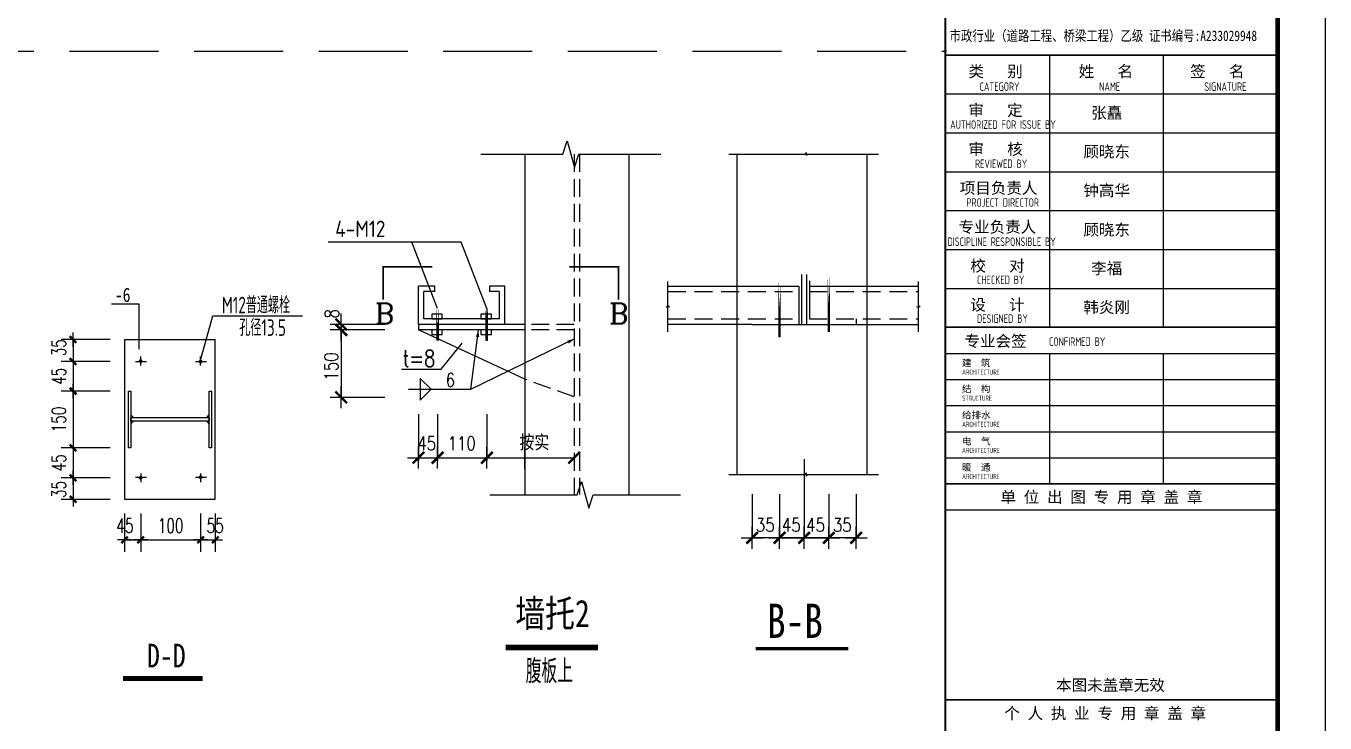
# Model space of a CAD drawing. Header units: millimetres. Extents: x 6950065 to 7140129, y 16284814 to 19754034.
# Drawn here: x 7057294 to 7084660, y 17750838 to 17765533 of the extents above; entities that cross this region are included whole.
import ezdxf
from ezdxf.enums import TextEntityAlignment as Align

# ---------------------------------------------------------------- set-up
doc = ezdxf.new("R2010")
doc.units = ezdxf.units.MM
doc.header["$LTSCALE"] = 1500
doc.header["$MEASUREMENT"] = 0
doc.linetypes.add('DASH', pattern=[0.35, 0.25, -0.1])
doc.linetypes.add('HIDDEN', pattern=[0.375, 0.25, -0.125])
doc.layers.get('Defpoints').update_dxf_attribs({"color": 1})
for name, color, linetype in [('03', 3, 'Continuous'), ('COLUMN', 2, 'Continuous'), ('C型钢', 6, 'Continuous'), ('OTHER', 7, 'Continuous'), ('PUB_DIM', 161, 'Continuous'), ('PUB_TEXT', 7, 'Continuous'), ('PUB_TITLE', 4, 'Continuous'), ('TK', 4, 'Continuous'), ('水平支撑', 4, 'Continuous'), ('综合布线', 6, 'Continuous')]:
    doc.layers.add(name, color=color, linetype=linetype)
doc.layers.add('10', color=7, linetype='Continuous', lineweight=35)
doc.styles.add('-宋体', font='', dxfattribs={"width": 0.8})
doc.styles.add('COMP', font='COMPLEX.shx', dxfattribs={"bigfont": 'hztxt'})
doc.styles.add('DIM_FONT', font='SIMPLEX', dxfattribs={"width": 0.7, "bigfont": 'GBCBIG'})
doc.styles.add('HZTXT1', font='romans__.ttf', dxfattribs={"width": 0.75, "bigfont": 'HZTXT.SHX'})
doc.styles.get("Standard").update_dxf_attribs({"font": 'gbenor.shx', "bigfont": 'gbcbig.shx'})
doc.styles.add('TSSD_REIN', font='tssdeng.shx', dxfattribs={"width": 0.7, "bigfont": 'tssdchn.shx'})
doc.styles.add('图签宋体', font='', dxfattribs={"height": 300})
doc.styles.get('-宋体').set_extended_font_data('SimSun')
doc.styles.get('图签宋体').set_extended_font_data('NSimSun')
doc.dimstyles.new('dimn', dxfattribs={"dimtxt": 300, "dimasz": 1, "dimexe": 250, "dimexo": 300, "dimgap": 150, "dimtad": 1, "dimdec": 0, "dimzin": 0, "dimdsep": 46, "dimtxsty": 'DIM_FONT', "dimblk": '_DIMX', "dimcen": 0, "dimdle": 100, "dimclrt": 7, "dimadec": 1, "dimazin": 0, "dimtfac": 1, "dimtdec": 0, "dimtix": 1, "dimtmove": 2, "dimatfit": 3, "dimldrblk": 'ARCHTICK', "dimfxl": 0, "dimtolj": 1, "dimtzin": 0, "dimarcsym": 0})

# ---------------------------------------------------------------- blocks, each defined once
blk = doc.blocks.new('X1')
at = {"layer": 'COLUMN', "ltscale": 10}
for p, q in [((-200, 0), (200, 0)), ((0, -200), (0, 200))]:
    blk.add_line(p, q, dxfattribs=at)
at = {"layer": 'COLUMN', "ltscale": 10, "const_width": 45}
blk.add_lwpolyline([(-106, -106), (106, 106)], dxfattribs=at)
blk = doc.blocks.new('_DIMX')
blk.add_line((-150, 0), (150, 0))
at = {"const_width": 50}
blk.add_lwpolyline([(-70, -70), (70, 70)], dxfattribs=at)
blk = doc.blocks.new('*D1010')
at = {"layer": 'Defpoints', "color": 0}
for p in [(7059370, 17757837), (7058285, 17756639), (7059370, 17756639)]:
    blk.add_point(p, dxfattribs=at)
at = {"layer": 'PUB_DIM', "color": 0, "lineweight": -2}
for p, q in [((7059070, 17757837), (7058035, 17757837)), ((7058285, 17757836), (7058285, 17756640)), ((7059070, 17756639), (7058035, 17756639))]:
    blk.add_line(p, q, dxfattribs=at)
for p, rotation in [((7058285, 17757837), 90), ((7058285, 17756639), 270)]:
    blk.add_blockref('_DIMX', p, dxfattribs=dict(at, rotation=rotation))
at = {"layer": 'PUB_DIM', "color": 7, "insert": (7057985, 17757238), "char_height": 300, "attachment_point": 5, "rotation": 90, "style": 'DIM_FONT'}
blk.add_mtext('\\A1;150', dxfattribs=at)
blk = doc.blocks.new('_ArchTick')
at = {"color": 0, "linetype": 'ByBlock', "const_width": 0.4}
blk.add_lwpolyline([(-0.5, -0.5), (0.5, 0.5)], dxfattribs=at)
blk = doc.blocks.new('*D1013')
at = {"layer": 'Defpoints', "color": 0}
for p in [(7059370, 17756008), (7058285, 17755554), (7059370, 17755554)]:
    blk.add_point(p, dxfattribs=at)
at = {"layer": 'PUB_DIM', "color": 0, "lineweight": -2}
for p, q in [((7059070, 17756008), (7058035, 17756008)), ((7058285, 17756007), (7058285, 17755555)), ((7059070, 17755554), (7058035, 17755554))]:
    blk.add_line(p, q, dxfattribs=at)
for p, rotation in [((7058285, 17756008), 90), ((7058285, 17755554), 270)]:
    blk.add_blockref('_DIMX', p, dxfattribs=dict(at, rotation=rotation))
at = {"layer": 'PUB_DIM', "color": 7, "insert": (7057985, 17755763), "char_height": 300, "attachment_point": 5, "rotation": 90, "style": 'DIM_FONT'}
blk.add_mtext('\\A1;35', dxfattribs=at)
blk = doc.blocks.new('*D1017')
at = {"layer": 'Defpoints', "color": 0}
for p in [(7059370, 17756639), (7058285, 17756008), (7059370, 17756008)]:
    blk.add_point(p, dxfattribs=at)
at = {"layer": 'PUB_DIM', "color": 0, "lineweight": -2}
for p, q in [((7059070, 17756639), (7058035, 17756639)), ((7058285, 17756640), (7058285, 17756641)), ((7058285, 17756639), (7058285, 17756008)), ((7059070, 17756008), (7058035, 17756008)), ((7058285, 17756007), (7058285, 17756006))]:
    blk.add_line(p, q, dxfattribs=at)
for p, rotation in [((7058285, 17756639), 270), ((7058285, 17756008), 90)]:
    blk.add_blockref('_DIMX', p, dxfattribs=dict(at, rotation=rotation))
at = {"layer": 'PUB_DIM', "color": 7, "insert": (7057985, 17756324), "char_height": 300, "attachment_point": 5, "rotation": 90, "style": 'DIM_FONT'}
blk.add_mtext('\\A1;45', dxfattribs=at)
blk = doc.blocks.new('*D1021')
at = {"layer": 'Defpoints', "color": 0}
for p in [(7059370, 17758458), (7058285, 17757837), (7059370, 17757837)]:
    blk.add_point(p, dxfattribs=at)
at = {"layer": 'PUB_DIM', "color": 0, "lineweight": -2}
for p, q in [((7059070, 17758458), (7058035, 17758458)), ((7058285, 17758459), (7058285, 17758460)), ((7058285, 17758458), (7058285, 17757837)), ((7059070, 17757837), (7058035, 17757837)), ((7058285, 17757836), (7058285, 17757835))]:
    blk.add_line(p, q, dxfattribs=at)
for p, rotation in [((7058285, 17758458), 270), ((7058285, 17757837), 90)]:
    blk.add_blockref('_DIMX', p, dxfattribs=dict(at, rotation=rotation))
at = {"layer": 'PUB_DIM', "color": 7, "insert": (7057985, 17758147), "char_height": 300, "attachment_point": 5, "rotation": 90, "style": 'DIM_FONT'}
blk.add_mtext('\\A1;45', dxfattribs=at)
blk = doc.blocks.new('*D1022')
at = {"layer": 'Defpoints', "color": 0}
for p in [(7059370, 17758922), (7058285, 17758458), (7059370, 17758458)]:
    blk.add_point(p, dxfattribs=at)
at = {"layer": 'PUB_DIM', "color": 0, "lineweight": -2}
for p, q in [((7059070, 17758922), (7058035, 17758922)), ((7058285, 17758921), (7058285, 17758459)), ((7059070, 17758458), (7058035, 17758458))]:
    blk.add_line(p, q, dxfattribs=at)
for p, rotation in [((7058285, 17758922), 90), ((7058285, 17758458), 270)]:
    blk.add_blockref('_DIMX', p, dxfattribs=dict(at, rotation=rotation))
at = {"layer": 'PUB_DIM', "color": 7, "insert": (7057985, 17758750), "char_height": 300, "attachment_point": 5, "rotation": 90, "style": 'DIM_FONT'}
blk.add_mtext('\\A1;35', dxfattribs=at)
blk = doc.blocks.new('GeYuanFrame_76101748', base_point=(20.09, 4.53))
at = {"layer": 'PUB_TITLE'}
for points in [[(803.09, 235.33), (803.09, 292.73)], [(827.09, 235.33), (827.09, 292.73)], [(803.09, 202.33), (803.09, 229.83)], [(827.09, 202.33), (827.09, 229.83)]]:
    blk.add_lwpolyline(points, dxfattribs=at)
at = {"layer": 'TK'}
for p, q in [((781.09, 284.53), (851.09, 284.53)), ((781.09, 276.33), (851.09, 276.33)), ((781.09, 268.13), (851.09, 268.13)), ((781.09, 259.93), (851.09, 259.93)), ((781.09, 251.73), (851.09, 251.73)), ((781.09, 243.53), (851.09, 243.53)), ((781.09, 235.33), (851.09, 235.33)), ((781.09, 235.33), (851.09, 235.33))]:
    blk.add_line(p, q, dxfattribs=at)
blk.add_lwpolyline([(20.09, 4.53), (20.09, 598.53), (861.09, 598.53), (861.09, 4.53)], close=True, dxfattribs=at)
at = {"layer": 'TK', "const_width": 1}
blk.add_lwpolyline([(45.09, 588.53), (851.09, 588.53), (851.09, 14.53), (45.09, 14.53)], close=True, dxfattribs=at)
at = {"layer": 'TK'}
for points, const_width in [([(781.09, 588.53), (781.09, 14.53)], 0.4), ([(781.09, 292.73), (851.09, 292.73)], 0.35), ([(781.09, 292.73), (851.09, 292.73)], 0.35), ([(781.09, 235.33), (851.09, 235.33)], 0.35), ([(781.09, 202.33), (851.09, 202.33)], 0.35), ([(781.09, 156.83), (851.09, 156.83)], 0.35)]:
    blk.add_lwpolyline(points, dxfattribs=dict(at, const_width=const_width))
for points in [[(781.09, 292.73), (851.09, 292.73)], [(781.09, 235.33), (851.09, 235.33)], [(781.09, 229.83), (851.09, 229.83)], [(781.09, 224.33), (851.09, 224.33)], [(781.09, 218.83), (851.09, 218.83)], [(781.09, 213.33), (851.09, 213.33)], [(781.09, 207.83), (851.09, 207.83)], [(781.09, 202.33), (851.09, 202.33)], [(781.09, 196.83), (851.09, 196.83)]]:
    blk.add_lwpolyline(points, dxfattribs=at)
for s, height, style, width, p in [('市政行业（道路工程、桥梁工程）乙级 证书编号:A233029948', 2.2, '-宋体', 0.8, (782, 295.69)), ('CATEGORY', 1.8, 'TSSD_REIN', 0.7, (788.32, 285.17)), ('NAME', 1.8, 'TSSD_REIN', 0.7, (813.51, 285.17)), ('SIGNATURE', 1.8, 'TSSD_REIN', 0.7, (835.66, 285.17)), ('AUTHORIZED FOR ISSUE BY', 1.8, 'TSSD_REIN', 0.7, (782.12, 277.17)), ('REVIEWED BY', 1.8, 'TSSD_REIN', 0.7, (787.36, 268.91)), ('PROJECT DIRECTOR', 1.8, 'TSSD_REIN', 0.7, (785.55, 260.74)), ('DISCIPLINE RESPONSIBLE BY', 1.8, 'TSSD_REIN', 0.7, (781.57, 252.48)), ('CHECKED BY', 1.8, 'TSSD_REIN', 0.7, (787.75, 244.44)), ('DESIGNED BY', 1.8, 'TSSD_REIN', 0.7, (787.76, 236.27)), ('CONFIRMED BY', 1.8, 'TSSD_REIN', 0.7, (802.94, 231.42)), ('ARCHITECTURE', 1.08, 'TSSD_REIN', 0.7, (784.65, 225.34)), ('STRUCTURE', 1.08, 'TSSD_REIN', 0.7, (784.65, 219.84)), ('ARCHITECTURE', 1.08, 'TSSD_REIN', 0.7, (784.65, 214.34)), ('ARCHITECTURE', 1.08, 'TSSD_REIN', 0.7, (784.65, 208.84)), ('ARCHITECTURE', 1.08, 'TSSD_REIN', 0.7, (784.65, 203.34))]:
    blk.add_text(s, height=height, dxfattribs=dict(at, style=style, width=width)).set_placement(p)
at = {"layer": 'TK', "style": '图签宋体'}
for s, height, p in [('类   别', 2.4, (785.97, 288.09)), ('姓   名', 2.4, (809.2, 288.09)), ('签   名', 2.4, (832.68, 288.09)), ('审   定', 2.4, (785.97, 279.89)), ('审   核', 2.4, (785.97, 271.69)), ('项目负责人', 2.4, (784.13, 263.49)), ('专业负责人', 2.4, (783.89, 255.29)), ('校   对', 2.4, (786.38, 247.09)), ('设   计', 2.4, (786.36, 238.89)), ('专业会签', 2.4, (785.12, 231.24)), ('建  筑', 1.44, (784.61, 227.11)), ('结  构', 1.44, (784.61, 221.61)), ('给排水', 1.44, (784.61, 216.11)), ('电  气', 1.44, (784.61, 210.61)), ('暖  通', 1.44, (784.61, 205.11)), ('单 位 出 图 专 用 章 盖 章', 2.4, (792.72, 198.35)), ('本图未盖章无效', 2.4, (804.43, 158.7)), ('个 人 执 业 专 用 章 盖 章', 2.4, (793.52, 152.77))]:
    blk.add_text(s, height=height, dxfattribs=at).set_placement(p)
at = {"layer": 'TK', "char_height": 2.4, "width": 24, "attachment_point": 5, "style": '图签宋体'}
for s, insert in [('张矗', (815.09, 280.4)), ('顾晓东', (815.09, 272.23)), ('钟高华', (815.09, 264.03)), ('顾晓东', (815.09, 255.76)), ('李福', (815.09, 247.63)), ('韩炎刚', (815.09, 239.43))]:
    blk.add_mtext(s, dxfattribs=dict(at, insert=insert))

msp = doc.modelspace()

# ---------------------------------------------------------------- linework, layer by layer
for p, q in [((7067804.1, 17762831.1), (7067804.1, 17759241.1)), ((7069994.3, 17762831.1), (7069994.3, 17755656.7)), ((7072100.7, 17762831.1), (7073712, 17762831.1)), ((7072269.5, 17762831.1), (7072269.5, 17756076.9)), ((7073712, 17762831.1), (7073726.3, 17762866)), ((7073726.3, 17762866), (7073733.3, 17762799.5)), ((7073733.3, 17762799.5), (7073746.6, 17762831.1)), ((7073746.6, 17762831.1), (7075252.4, 17762831.1)), ((7075005.1, 17762831.1), (7075005.1, 17756076.9)), ((7066461.3, 17760972.9), (7063661.6, 17760972.9)), ((7065966.1, 17759574.1), (7065424.4, 17760972.9)), ((7067003.1, 17759574.1), (7066461.3, 17760972.9)), ((7065908.5, 17760047.6), (7065562.9, 17760047.6)), ((7065562.9, 17759241.1), (7065562.9, 17760047.6)), ((7065908.5, 17759932.4), (7065908.5, 17760047.6)), ((7067380.8, 17760047.6), (7067060.7, 17760047.6)), ((7067060.7, 17760047.6), (7067060.7, 17759932.4)), ((7070816.5, 17759634.6), (7070816.5, 17760146.9)), ((7070816.5, 17760047.6), (7073578.3, 17760047.6)), ((7073797.2, 17760047.6), (7076097.6, 17760047.6)), ((7076097.6, 17759634.6), (7076097.6, 17760146.9)), ((7065678.1, 17759356.3), (7065678.1, 17759932.4)), ((7065908.5, 17759932.4), (7065678.1, 17759932.4)), ((7067258.6, 17759932.4), (7067060.7, 17759932.4)), ((7067258.6, 17759932.4), (7067258.6, 17759356.3)), ((7070781.5, 17759614.2), (7070848, 17759621.2)), ((7070816.5, 17759600), (7070781.5, 17759614.2)), ((7070848, 17759621.2), (7070816.5, 17759634.6)), ((7070816.5, 17759084.6), (7070816.5, 17759600)), ((7076062.7, 17759614.2), (7076129.2, 17759621.2)), ((7076097.6, 17759600), (7076062.7, 17759614.2)), ((7076129.2, 17759621.2), (7076097.6, 17759634.6)), ((7076097.6, 17759084.6), (7076097.6, 17759600)), ((7067804.1, 17759241.1), (7065562.9, 17759241.1)), ((7067380.8, 17759241.1), (7065562.9, 17759241.1)), ((7065562.9, 17759241.1), (7065562.9, 17759125.9)), ((7067804.1, 17759125.9), (7065562.9, 17759125.9)), ((7067258.6, 17759356.3), (7065678.1, 17759356.3)), ((7067804.1, 17759241.1), (7067804.1, 17759125.9)), ((7067804.1, 17759125.9), (7067804.1, 17758088.9)), ((7072593.2, 17759241.1), (7070816.5, 17759241.1)), ((7072593.2, 17759241.1), (7076097.6, 17759241.1)), ((7072593.2, 17759241.1), (7074782.3, 17759241.1)), ((7074782.3, 17759356.3), (7074782.3, 17759241.1)), ((7065600.2, 17758103.5), (7065600.2, 17757642.6)), ((7065830.7, 17757873), (7065600.2, 17758103.5)), ((7067804.1, 17758088.9), (7067804.1, 17755656.7)), ((7065350.8, 17757873), (7066667.6, 17757873)), ((7065830.7, 17757873), (7065600.2, 17757642.6)), ((7065562.9, 17757352.8), (7065562.9, 17756363.3)), ((7065966.1, 17757352.8), (7065966.1, 17756370.9)), ((7067003.1, 17757352.8), (7067003.1, 17756370.9)), ((7065501.6, 17756431.1), (7068841.6, 17756431.1)), ((7073712, 17756076.9), (7073726.3, 17756111.9)), ((7073726.3, 17756111.9), (7073733.3, 17756045.4)), ((7072100.7, 17756076.9), (7073712, 17756076.9)), ((7073733.3, 17756045.4), (7073746.6, 17756076.9)), ((7073746.6, 17756076.9), (7075252.4, 17756076.9)), ((7072593.2, 17755664.4), (7072593.2, 17754742.7)), ((7073169.3, 17755664.4), (7073169.3, 17754742.7)), ((7074206.2, 17755664.4), (7074206.2, 17754742.7)), ((7074782.3, 17755664.4), (7074782.3, 17754742.7)), ((7073169.3, 17754742.7), (7074206.2, 17754742.7))]:
    msp.add_line(p, q)
at = {"linetype": 'DASH'}
for p, q in [((7068841.6, 17762831.1), (7068841.6, 17755656.7)), ((7068956.8, 17762831.1), (7068956.8, 17755656.7)), ((7068841.6, 17759241.1), (7067804.1, 17759241.1)), ((7068841.6, 17759125.9), (7067804.1, 17759125.9))]:
    msp.add_line(p, q, dxfattribs=at)
at = {"color": 7, "linetype": 'Continuous'}
for p, q in [((7073578.3, 17760047.6), (7073578.3, 17759241.1)), ((7073797.2, 17760162.8), (7073797.2, 17759356.3))]:
    msp.add_line(p, q, dxfattribs=at)
at = {"linetype": 'HIDDEN'}
for p, q in [((7070816.5, 17759932.4), (7073578.3, 17759932.4)), ((7073797.2, 17759932.4), (7076097.6, 17759932.4)), ((7070816.5, 17759356.3), (7073578.3, 17759356.3)), ((7073797.2, 17759356.3), (7076097.6, 17759356.3))]:
    msp.add_line(p, q, dxfattribs=at)
at = {"color": 1}
for p, q in [((7067003.1, 17759574.1), (7067003.1, 17758895.4)), ((7073687.8, 17756400.1), (7073687.8, 17754742.7))]:
    msp.add_line(p, q, dxfattribs=at)
at = {"const_width": 34.6}
for points in [[(7064819.1, 17759766.6), (7064819.1, 17760457.8), (7065855.9, 17760457.8)], [(7069778.1, 17759766.6), (7069778.1, 17760457.8), (7068741.3, 17760457.8)]]:
    msp.add_lwpolyline(points, dxfattribs=at)
at = {"color": 1, "const_width": 51.8}
for points in [[(7073169.3, 17760199.7), (7073169.3, 17758967.6)], [(7074206.2, 17760314.9), (7074206.2, 17759082.8)], [(7065966.1, 17759574.1), (7065966.1, 17758895.4)], [(7066994.2, 17759574.1), (7066994.2, 17758895.4)], [(7067003.1, 17759574.1), (7067003.1, 17758895.4)]]:
    msp.add_lwpolyline(points, close=True, dxfattribs=at)
at = {"layer": '03'}
for p, q in [((7073630.2, 17760293.4), (7073630.2, 17759256.5)), ((7073745.4, 17759256.5), (7073745.4, 17760293.4)), ((7067804.1, 17758088.9), (7065562.9, 17759125.9))]:
    msp.add_line(p, q, dxfattribs=at)
at = {"layer": '03', "linetype": 'DASH'}
msp.add_line((7068841.6, 17757714.8), (7067804.1, 17758088.9), dxfattribs=at)
at = {"layer": '10', "color": 7, "const_width": 115.2, "elevation": 1792.2}
msp.add_lwpolyline([(7067399.6, 17752431.8), (7069344.7, 17752431.8)], dxfattribs=at)
at = {"layer": 'COLUMN', "ltscale": 10}
for p, q in [((7063934.4, 17759241.1), (7063934.4, 17757703.5)), ((7064856.1, 17759241.1), (7063934.4, 17759241.1)), ((7064856.1, 17759125.9), (7063934.4, 17759125.9)), ((7066667.6, 17757873), (7066824.2, 17759125.9)), ((7066041.5, 17758299.9), (7066482.6, 17758844.6)), ((7066667.6, 17757873), (7068856.1, 17758946.9)), ((7065204.7, 17758299.9), (7066041.5, 17758299.9)), ((7064856.1, 17757703.5), (7063934.4, 17757703.5)), ((7067804.1, 17756200.7), (7067804.1, 17756661.5)), ((7067573.7, 17756431.1), (7068034.6, 17756431.1)), ((7074782.3, 17754742.7), (7072593.2, 17754742.7))]:
    msp.add_line(p, q, dxfattribs=at)
for points in [[(7066824.2, 17759125.9, 0, 69.1, 0), (7066807.2, 17758981, 69.1, 69.1, 0)], [(7068861.5, 17758942.9, 0, 69.1, 0), (7068714, 17758868.8, 69.1, 69.1, 0)]]:
    msp.add_lwpolyline(points, format="xyseb", dxfattribs=at)
at = {"layer": 'COLUMN', "ltscale": 10, "const_width": 51.8}
msp.add_lwpolyline([(7068719.4, 17756308.9), (7068963.8, 17756553.3)], dxfattribs=at)
at = {"layer": 'C型钢'}
msp.add_line((7067380.8, 17759241.1), (7067380.8, 17760047.6), dxfattribs=at)
at = {"layer": 'OTHER'}
for p, q in [((7068605.4, 17762832.6), (7068695, 17763114.2)), ((7068695, 17763114.2), (7068848.7, 17762550.9)), ((7066876.1, 17762832.6), (7068605.4, 17762832.6)), ((7068848.7, 17762550.9), (7068938.3, 17762832.6)), ((7068938.3, 17762832.6), (7070667.7, 17762832.6)), ((7068907.2, 17755650.6), (7068996.9, 17755932.2)), ((7068996.9, 17755932.2), (7069150.5, 17755368.9)), ((7067064.7, 17755650.6), (7068907.2, 17755650.6)), ((7069150.5, 17755368.9), (7069240.1, 17755650.6)), ((7069240.1, 17755650.6), (7071082.6, 17755650.6))]:
    msp.add_line(p, q, dxfattribs=at)
at = {"layer": 'PUB_DIM'}
for points in [[(7065840.3, 17759356.3), (7066061.9, 17759356.3), (7066061.9, 17759454.5), (7065840.3, 17759454.5)], [(7066877.6, 17759356.3), (7067099.3, 17759356.3), (7067099.3, 17759454.5), (7066877.6, 17759454.5)], [(7065840.3, 17759032.1), (7066061.9, 17759032.1), (7066061.9, 17759130.3), (7065840.3, 17759130.3)], [(7066877.6, 17759032.1), (7067099.3, 17759032.1), (7067099.3, 17759130.3), (7066877.6, 17759130.3)]]:
    msp.add_lwpolyline(points, close=True, dxfattribs=at)
at = {"layer": 'PUB_TEXT', "const_width": 72}
msp.add_lwpolyline([(7072662.9, 17752408.3), (7074616.5, 17752408.3)], dxfattribs=at)
at = {"layer": '水平支撑'}
for p, q in [((7059676.8, 17759670.5), (7059095, 17759670.5)), ((7059676.8, 17758720), (7059676.8, 17759670.5)), ((7060963.3, 17758460), (7061230.3, 17759424.2)), ((7061230.3, 17759424.2), (7063119.6, 17759424.2)), ((7059370, 17758921.9), (7061282.2, 17758921.9)), ((7059370, 17758921.9), (7059370, 17755554.5)), ((7061282.2, 17755554.5), (7061282.2, 17758921.9)), ((7059599.1, 17758457.7), (7059830.9, 17758457.7)), ((7059709.7, 17758374.4), (7059709.7, 17758561.8)), ((7060863, 17758457.7), (7061094.7, 17758457.7)), ((7060973.5, 17758374.4), (7060973.5, 17758561.8)), ((7059503, 17757333), (7059559.7, 17757277.7)), ((7061106.5, 17757277.7), (7061155.8, 17757336.1)), ((7059503, 17757143.4), (7059559.7, 17757198.7)), ((7061106.5, 17757198.7), (7061155.8, 17757140.3)), ((7059599.1, 17756018.7), (7059830.9, 17756018.7)), ((7059709.7, 17756102), (7059709.7, 17755914.6)), ((7059709.7, 17756102), (7059709.7, 17755914.6)), ((7060863, 17756018.7), (7061094.7, 17756018.7)), ((7060973.5, 17756102), (7060973.5, 17755914.6)), ((7060973.5, 17756102), (7060973.5, 17755914.6)), ((7059370, 17755554.5), (7061282.2, 17755554.5))]:
    msp.add_line(p, q, dxfattribs=at)
at = {"layer": '水平支撑', "const_width": 39.8}
for points in [[(7059689.5, 17758468.1, 1), (7059729.8, 17758468.1, 1)], [(7060953.3, 17758457.7, 1), (7060993.6, 17758457.7, 1)], [(7059689.5, 17756008.3, -1), (7059729.8, 17756008.3, -1)], [(7059689.5, 17756008.3, -1), (7059729.8, 17756008.3, -1)], [(7060953.3, 17756018.7, -1), (7060993.6, 17756018.7, -1)], [(7060953.3, 17756018.7, -1), (7060993.6, 17756018.7, -1)]]:
    msp.add_lwpolyline(points, format="xyb", close=True, dxfattribs=at)
at = {"layer": '水平支撑'}
for points in [[(7059453.6, 17757837), (7059503, 17757837), (7059503, 17756639.5), (7059453.6, 17756639.5)], [(7061155.8, 17757837), (7061205.2, 17757837), (7061205.2, 17756639.5), (7061155.8, 17756639.5)], [(7059503, 17757277.7), (7061155.8, 17757277.7), (7061155.8, 17757198.7), (7059503, 17757198.7)]]:
    msp.add_lwpolyline(points, close=True, dxfattribs=at)
at = {"layer": '水平支撑', "const_width": 100}
msp.add_lwpolyline([(7059339.2, 17751778), (7061014.2, 17751778)], dxfattribs=at)
at = {"layer": '综合布线', "linetype": 'DASH', "ltscale": 5}
msp.add_line((7003085, 17765002), (7076685, 17765002), dxfattribs=at)

# ---------------------------------------------------------------- block references
at = {"xscale": 1.152143999934196, "yscale": 1.152143999934196, "zscale": 1.152143999934196, "rotation": 90}
for p in [(7063934.4, 17759241.1), (7063934.4, 17759125.9), (7063934.4, 17757703.5)]:
    msp.add_blockref('X1', p, dxfattribs=at)
at = {"xscale": 1.152143999934196, "yscale": 1.152143999934196, "zscale": 1.152143999934196}
for p in [(7065562.9, 17756431.1), (7065966.1, 17756431.1), (7067003.1, 17756431.1), (7072593.2, 17754742.7), (7073169.3, 17754742.7), (7073687.8, 17754742.7), (7074206.2, 17754742.7), (7074782.3, 17754742.7)]:
    msp.add_blockref('X1', p, dxfattribs=at)
at = {"layer": 'C型钢', "color": 3, "xscale": 100, "yscale": 100, "zscale": 100}
msp.add_blockref('GeYuanFrame_76101748', (7000559.9, 17736100.1), dxfattribs=at)

# ---------------------------------------------------------------- texts
msp.add_text('4-M12', height=345.64).set_placement((7063808.4, 17761083))
at = {"style": 'HZTXT1', "width": 0.8}
for s, height, p in [('8', 288, (7063880.9, 17759367.8)), ('150', 288.04, (7063867.5, 17758058.7))]:
    msp.add_text(s, height=height, rotation=90, dxfattribs=at).set_placement(p)
for s, height, p in [('t=8', 345.64, (7065228.8, 17758350.3)), ('6', 288, (7066135.9, 17757927.7)), ('按实', 288.04, (7067689.7, 17756616.5)), ('45', 288.04, (7065536.8, 17756590.8)), ('110', 288.04, (7066176, 17756590.8)), ('35', 288.04, (7072669, 17754872.6)), ('45', 288.04, (7073218.2, 17754872.6)), ('45', 288.04, (7073730, 17754872.6)), ('35', 288.04, (7074291.7, 17754872.6))]:
    msp.add_text(s, height=height, dxfattribs=at).set_placement(p)
at = {"style": 'COMP'}
for p in [(7064848, 17759470.1), (7069782.7, 17759470.1)]:
    msp.add_attdef('B', text='', height=432, dxfattribs=at).set_placement(p, align=Align.MIDDLE)
at = {"layer": 'PUB_TEXT'}
for s, height, style, width, p in [('-6', 300, '-宋体', 0.8, (7059167.7, 17759715.2)), ('M12普通螺栓', 350, 'TSSD_REIN', 0.7, (7061421.7, 17759474.8)), ('孔径13.5', 350, 'TSSD_REIN', 0.7, (7061785.9, 17758999.5)), ('墙托2', 576, '-宋体', 0.8, (7067601, 17752861)), ('B-B', 720, '-宋体', 0.8, (7072904.7, 17752633.3)), ('D-D', 500, '-宋体', 0.8, (7059842.2, 17752009.8))]:
    msp.add_text(s, height=height, dxfattribs=dict(at, style=style, width=width)).set_placement(p)
at = {"layer": 'PUB_TEXT', "linetype": 'Continuous', "style": 'TSSD_REIN', "width": 0.7}
msp.add_text('腹板上', height=500, dxfattribs=at).set_placement((7067820.7, 17751679))

# ---------------------------------------------------------------- dimensions: what is measured, and where the dimension line sits
at = {"layer": 'PUB_DIM'}
for base, p1, p2, picture, middle in [((7058284.6, 17758457.7), (7059370, 17758921.9), (7059370, 17758457.7), '*D1022', (7057984.6, 17758749.9)), ((7058284.6, 17755554.5), (7059370, 17756008.3), (7059370, 17755554.5), '*D1013', (7057984.6, 17755762.6))]:
    dim = msp.add_linear_dim(base=base, p1=p1, p2=p2, angle=270, text='35', dimstyle='dimn', dxfattribs=at)
    dim.commit()
    dim.dimension.update_dxf_attribs({"geometry": picture, "text_midpoint": middle, "dimtype": 129})
for p1, p2, text, picture, middle in [((7059370, 17758457.7), (7059370, 17757836.9), '45', '*D1021', (7057984.6, 17758147.3)), ((7059370, 17757836.9), (7059370, 17756639.5), '150', '*D1010', (7057984.6, 17757238.2)), ((7059370, 17756639.5), (7059370, 17756008.3), '45', '*D1017', (7057984.6, 17756323.9))]:
    dim = msp.add_aligned_dim(p1=p1, p2=p2, distance=-1085.4, text=text, dimstyle='dimn', dxfattribs=at)
    dim.commit()
    dim.dimension.update_dxf_attribs({"geometry": picture, "text_midpoint": middle})
for base, p1, p2, location, text in [((7059709.7, 17754699.2), (7059370, 17755554.5), (7059709.7, 17755554.5), (7059377, 17754999.2), '45'), ((7061282.2, 17754699.2), (7060973.5, 17755554.5), (7061282.2, 17755554.5), (7061278.5, 17754999.2), '55')]:
    msp.add_linear_dim(base=base, p1=p1, p2=p2, angle=0, location=location, text=text, dimstyle='dimn', dxfattribs=at).render()
msp.add_aligned_dim(p1=(7059709.7, 17755554.5), p2=(7060973.5, 17755554.5), distance=-855.3, text='100', dimstyle='dimn', dxfattribs=at).render()

doc.saveas('drawing.dxf')
